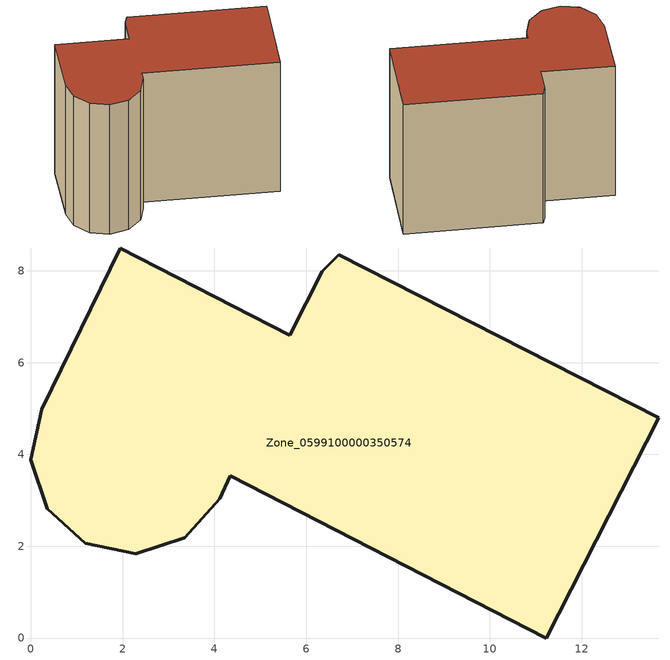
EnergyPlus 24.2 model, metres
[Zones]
Zone_0599100000350574
 floor ground (C_G): 6.71,8.36 13.68,4.8 11.23,0 4.34,3.54 4.11,3.03 3.35,2.19 2.28,1.84 1.18,2.07 0.35,2.82 0,3.88 0.24,4.99 1.95,8.5 5.64,6.6 6.34,8 z3.77
 wall outside (C_F): 1.95,8.5 0.24,4.99 0,3.88 0.35,2.82 1.18,2.07 2.28,1.84 3.35,2.19 4.11,3.03 4.34,3.54 11.23,0 13.68,4.8 6.71,8.36 6.34,8 5.64,6.6 1.95,8.5 z3.77:12.58
 roof outside (C_R): 6.71,8.36 6.34,8 5.64,6.6 1.95,8.5 0.24,4.99 0,3.88 0.35,2.82 1.18,2.07 2.28,1.84 3.35,2.19 4.11,3.03 4.34,3.54 11.23,0 13.68,4.8 z12.58
[BUILDING]
Pand.0599100000350574: North Axis=0; Terrain=City; Loads Convergence Tolerance Value=0.04; Temperature Convergence Tolerance Value=0.4; Solar Distribution=FullExterior; Maximum Number of Warmup Days=25; Minimum Number of Warmup Days=1
[Site:Location]
Rotterdam.The.Hague.AP_ZH_NLD Design_Conditions: Latitude=51.96; Longitude=4.45; Time Zone=1; Elevation=-4.5
[SITE:GROUNDTEMPERATURE:BUILDINGSURFACE]
18, 18, 18, 18, 18, 18, 18, 18, 18, 18, 18, 18
[MATERIAL] Thermal Absorptance=0.9; Solar Absorptance=0.7; Visible Absorptance=0.7
Name | Roughness | Thickness | Conductivity | Density | Specific Heat
G.TI.1992-2005 | MediumSmooth | 0.15 | 0.06 | 540 | 1210
F.TI.1992-2005 | Rough | 0.3 | 0.12 | 1920 | 840
R.TI.1992-2005 | MediumRough | 0.2 | 0.08 | 1500 | 1000
[CONSTRUCTION]
C_G: G.TI.1992-2005
C_F: F.TI.1992-2005
C_R: R.TI.1992-2005
[ZONE]
Zone_0599100000350574: Type=1; Multiplier=1; Ceiling Height=Autocalculate; Volume=Autocalculate; Floor Area=autocalculate; Part of Total Floor Area=Yes
[ZONEINFILTRATION:DESIGNFLOWRATE]
Infil_Zone_0599100000350574: Zone or ZoneList or Space or SpaceList=Zone_0599100000350574; Schedule=AlwaysOn; Design Flow Rate Calculation Method=Flow/Area; Flow Rate per Floor Area=0.0015; Constant Term Coefficient=1; Temperature Term Coefficient=0; Velocity Term Coefficient=0; Velocity Squared Term Coefficient=0
[HVACTEMPLATE:ZONE:IDEALLOADSAIRSYSTEM]
Zone_0599100000350574: Maximum Heating Supply Air Temperature=50; Minimum Cooling Supply Air Temperature=13; Maximum Heating Supply Air Humidity Ratio=0.0156; Minimum Cooling Supply Air Humidity Ratio=0.0077; Heating Limit=NoLimit; Cooling Limit=NoLimit; Dehumidification Control Type=ConstantSensibleHeatRatio; Cooling Sensible Heat Ratio=0.7; Dehumidification Setpoint=60; Humidification Control Type=None; Humidification Setpoint=30; Outdoor Air Method=None; Outdoor Air Flow Rate per Person=0.00944; Outdoor Air Flow Rate per Zone Floor Area=0; Outdoor Air Flow Rate per Zone=0; Demand Controlled Ventilation Type=None; Outdoor Air Economizer Type=NoEconomizer; Heat Recovery Type=None; Sensible Heat Recovery Effectiveness=0.7; Latent Heat Recovery Effectiveness=0.65
[ZONECONTROL:THERMOSTAT]
ThermostatControl_Zone_0599100000350574: Zone or ZoneList=Zone_0599100000350574; Control Type Schedule=DualSetpointControlType; Control 1=Thermostat_Zone_0599100000350574; Temperature Difference Between Cutout And Setpoint=0
[THERMOSTATSETPOINT:DUALSETPOINT]
Thermostat_Zone_0599100000350574: Heating Setpoint Temperature Schedule=HeatingSetpoint_Zone_0599100000350574; Cooling Setpoint Temperature Schedule=CoolingSetpoint_Zone_0599100000350574
[SCHEDULE:COMPACT]
HeatingSetpoint_Zone_0599100000350574: Through: 12/31, For: AllDays, Until: 24:00, 21
CoolingSetpoint_Zone_0599100000350574: Through: 12/31, For: AllDays, Until: 24:00, 24
DualSetpointControlType: Through: 12/31, For: AllDays, Until: 24:00, 4
AlwaysOn: Through: 12/31, For: AllDays, Until: 24:00, 1
